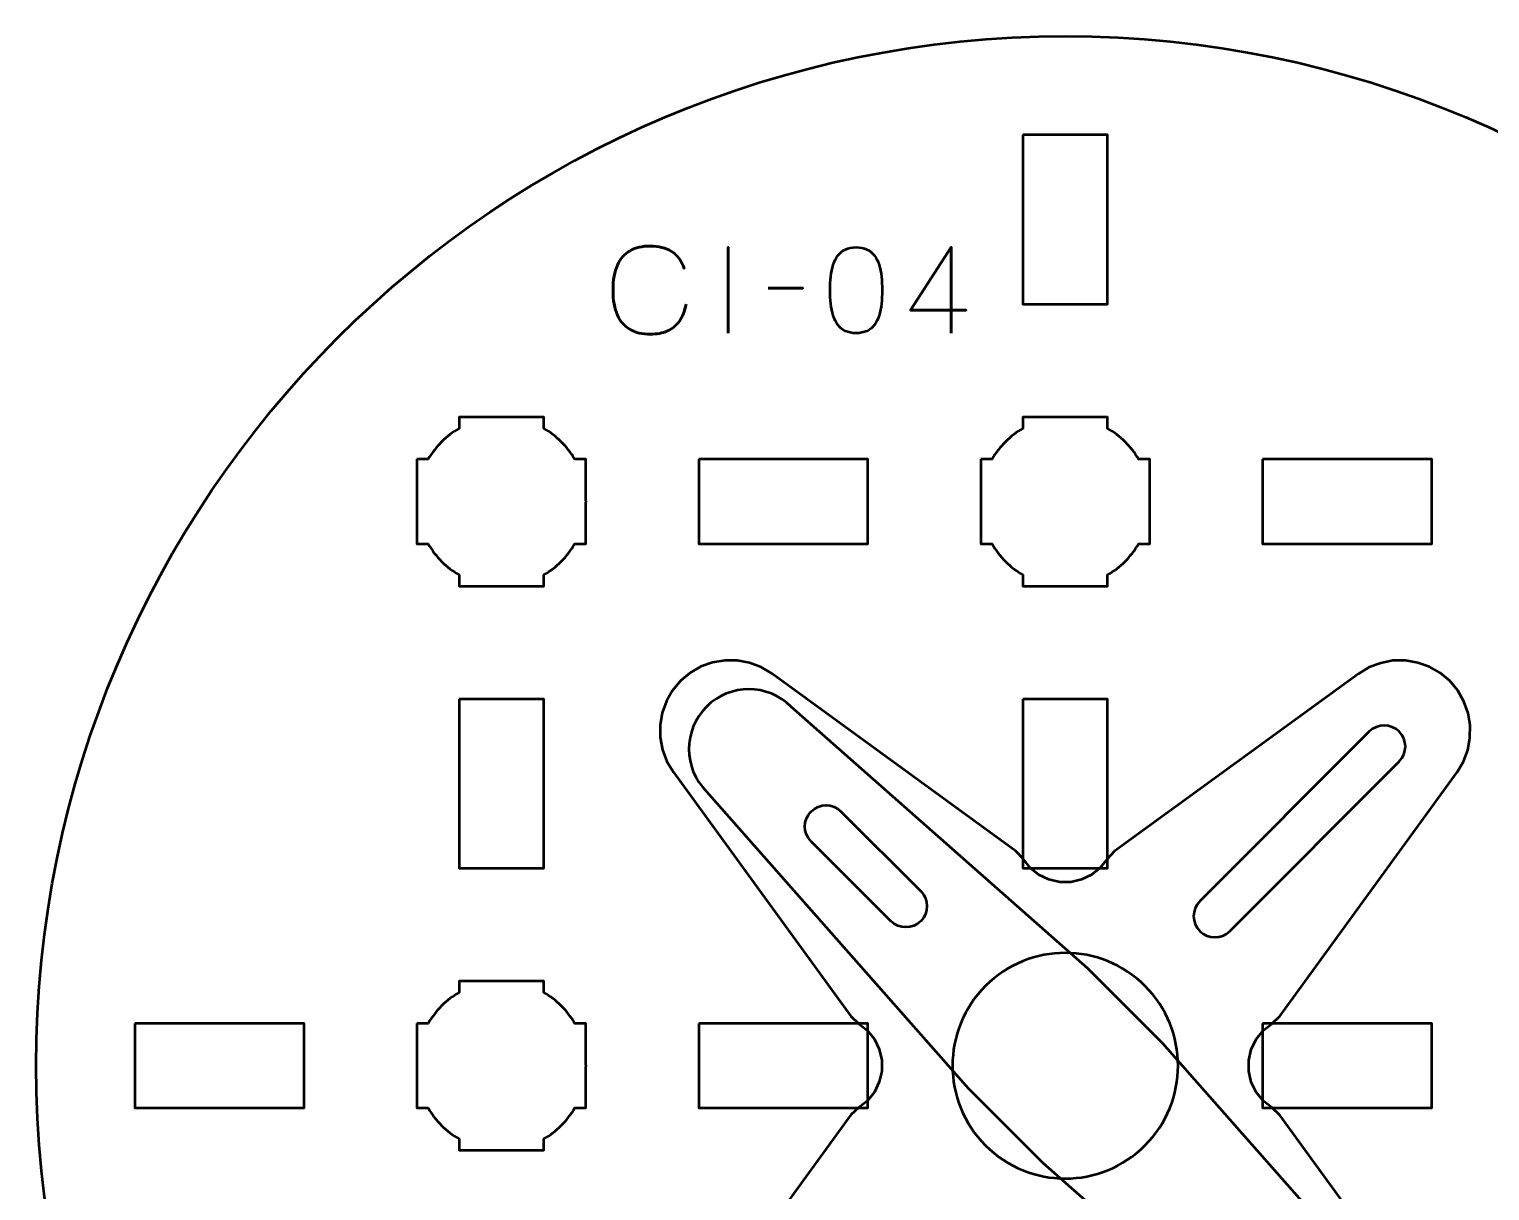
# Model space of a CAD drawing. Header units: centimetres. Extents: x -21 to 0, y -29.7 to 0.
# Drawn here: x -7.87 to -2.69, y -19.99 to -15.87 of the extents above; entities that cross this region are included whole.
import ezdxf

# ---------------------------------------------------------------- set-up
doc = ezdxf.new("R2010")
doc.units = ezdxf.units.CM
doc.header["$MEASUREMENT"] = 0
doc.layers.add('Layer 1', color=7, linetype='Continuous')

msp = doc.modelspace()

# ---------------------------------------------------------------- linework, layer by layer
at = {"layer": 'Layer 1', "color": 114, "lineweight": 53}
msp.add_ellipse((-4.19999, -19.55), major_axis=(0, 3.65), ratio=1, dxfattribs=at)
at = {"layer": 'Layer 1', "color": 22, "lineweight": 53}
msp.add_open_spline([(-21.00003, -29.19995), (-21.00003, -29.19995), (-21.00003, -0.49992), (-21.00003, -0.49992), (-21.00003, -0.49992), (-21.00003, -0.22295), (-20.77694, 0.00004), (-20.49994, 0.00004), (-20.49994, 0.00004), (-20.49994, 0.00004), (-0.50008, 0.00004), (-0.50008, 0.00004), (-0.50008, 0.00004), (-0.22294, 0.00004), (0.00002, -0.22295), (0.00002, -0.49992), (0.00002, -0.49992), (0.00002, -0.49992), (0.00002, -29.19995), (0.00002, -29.19995), (0.00002, -29.19995), (0.00002, -29.47695), (-0.22294, -29.70004), (-0.50008, -29.70004), (-0.50008, -29.70004), (-0.50008, -29.70004), (-20.49994, -29.70004), (-20.49994, -29.70004), (-20.49994, -29.70004), (-20.77694, -29.70004), (-21.00003, -29.47695), (-21.00003, -29.19995)], degree=3, knots=[0, 0, 0, 0, 0.125, 0.125, 0.125, 0.125, 0.25, 0.25, 0.25, 0.25, 0.375, 0.375, 0.375, 0.375, 0.5, 0.5, 0.5, 0.5, 0.625, 0.625, 0.625, 0.625, 0.75, 0.75, 0.75, 0.75, 0.875, 0.875, 0.875, 0.875, 1, 1, 1, 1], dxfattribs=at)
at = {"layer": 'Layer 1', "lineweight": 53}
for points, knots in [([(-4.35003, -16.24995), (-4.35003, -16.24995), (-4.05003, -16.24995), (-4.05003, -16.24995), (-4.05003, -16.24995), (-4.05003, -16.24995), (-4.05003, -16.84995), (-4.05003, -16.84995), (-4.05003, -16.84995), (-4.05003, -16.84995), (-4.35003, -16.84995), (-4.35003, -16.84995), (-4.35003, -16.84995), (-4.35003, -16.84995), (-4.35003, -16.24995), (-4.35003, -16.24995)], [0, 0, 0, 0, 0.25, 0.25, 0.25, 0.25, 0.5, 0.5, 0.5, 0.5, 0.75, 0.75, 0.75, 0.75, 1, 1, 1, 1]), ([(-6.49999, -17.39994), (-6.49999, -17.39994), (-6.45979, -17.39994), (-6.45979, -17.39994), (-6.45979, -17.39994), (-6.43346, -17.35442), (-6.3955, -17.31649), (-6.34999, -17.29016), (-6.34999, -17.29016), (-6.34999, -17.29016), (-6.34999, -17.24994), (-6.34999, -17.24994), (-6.34999, -17.24994), (-6.34999, -17.24994), (-6.04999, -17.24994), (-6.04999, -17.24994), (-6.04999, -17.24994), (-6.04999, -17.24994), (-6.04999, -17.29013), (-6.04999, -17.29013), (-6.04999, -17.29013), (-6.00446, -17.31646), (-5.96647, -17.35441), (-5.94011, -17.39994), (-5.94011, -17.39994), (-5.94011, -17.39994), (-5.89999, -17.39994), (-5.89999, -17.39994), (-5.89999, -17.39994), (-5.89999, -17.39994), (-5.89999, -17.54536), (-5.89999, -17.54536), (-5.89999, -17.54536), (-5.89999, -17.54536), (-5.89993, -17.55001), (-5.89993, -17.55001), (-5.89993, -17.55001), (-5.89993, -17.55001), (-5.89999, -17.55465), (-5.89999, -17.55465), (-5.89999, -17.55465), (-5.89999, -17.55465), (-5.89999, -17.69994), (-5.89999, -17.69994), (-5.89999, -17.69994), (-5.89999, -17.69994), (-5.94006, -17.69994), (-5.94006, -17.69994), (-5.94006, -17.69994), (-5.96641, -17.74551), (-6.00441, -17.78352), (-6.04999, -17.80988), (-6.04999, -17.80988), (-6.04999, -17.80988), (-6.04999, -17.84994), (-6.04999, -17.84994), (-6.04999, -17.84994), (-6.04999, -17.84994), (-6.19327, -17.84994), (-6.19327, -17.84994), (-6.19327, -17.84994), (-6.19327, -17.84994), (-6.19994, -17.85002), (-6.19994, -17.85002), (-6.19994, -17.85002), (-6.19994, -17.85002), (-6.20662, -17.84994), (-6.20662, -17.84994), (-6.20662, -17.84994), (-6.20662, -17.84994), (-6.34999, -17.84994), (-6.34999, -17.84994), (-6.34999, -17.84994), (-6.34999, -17.84994), (-6.34999, -17.80984), (-6.34999, -17.80984), (-6.34999, -17.80984), (-6.39553, -17.78348), (-6.43351, -17.74549), (-6.45984, -17.69994), (-6.45984, -17.69994), (-6.45984, -17.69994), (-6.49999, -17.69994), (-6.49999, -17.69994), (-6.49999, -17.69994), (-6.49999, -17.69994), (-6.49999, -17.39994), (-6.49999, -17.39994)], [0, 0, 0, 0, 0.0454545, 0.0454545, 0.0454545, 0.0454545, 0.0909091, 0.0909091, 0.0909091, 0.0909091, 0.1363636, 0.1363636, 0.1363636, 0.1363636, 0.1818182, 0.1818182, 0.1818182, 0.1818182, 0.2272727, 0.2272727, 0.2272727, 0.2272727, 0.2727273, 0.2727273, 0.2727273, 0.2727273, 0.3181818, 0.3181818, 0.3181818, 0.3181818, 0.3636364, 0.3636364, 0.3636364, 0.3636364, 0.4090909, 0.4090909, 0.4090909, 0.4090909, 0.4545455, 0.4545455, 0.4545455, 0.4545455, 0.5, 0.5, 0.5, 0.5, 0.5454545, 0.5454545, 0.5454545, 0.5454545, 0.5909091, 0.5909091, 0.5909091, 0.5909091, 0.6363636, 0.6363636, 0.6363636, 0.6363636, 0.6818182, 0.6818182, 0.6818182, 0.6818182, 0.7272727, 0.7272727, 0.7272727, 0.7272727, 0.7727273, 0.7727273, 0.7727273, 0.7727273, 0.8181818, 0.8181818, 0.8181818, 0.8181818, 0.8636364, 0.8636364, 0.8636364, 0.8636364, 0.9090909, 0.9090909, 0.9090909, 0.9090909, 0.9545455, 0.9545455, 0.9545455, 0.9545455, 1, 1, 1, 1]), ([(-4.49999, -17.39994), (-4.49999, -17.39994), (-4.45979, -17.39994), (-4.45979, -17.39994), (-4.45979, -17.39994), (-4.43346, -17.35442), (-4.3955, -17.31649), (-4.34999, -17.29016), (-4.34999, -17.29016), (-4.34999, -17.29016), (-4.34999, -17.24994), (-4.34999, -17.24994), (-4.34999, -17.24994), (-4.34999, -17.24994), (-4.04999, -17.24994), (-4.04999, -17.24994), (-4.04999, -17.24994), (-4.04999, -17.24994), (-4.04999, -17.29013), (-4.04999, -17.29013), (-4.04999, -17.29013), (-4.00446, -17.31646), (-3.96647, -17.35441), (-3.94011, -17.39994), (-3.94011, -17.39994), (-3.94011, -17.39994), (-3.89999, -17.39994), (-3.89999, -17.39994), (-3.89999, -17.39994), (-3.89999, -17.39994), (-3.89999, -17.54536), (-3.89999, -17.54536), (-3.89999, -17.54536), (-3.89999, -17.54536), (-3.89993, -17.55001), (-3.89993, -17.55001), (-3.89993, -17.55001), (-3.89993, -17.55001), (-3.89999, -17.55465), (-3.89999, -17.55465), (-3.89999, -17.55465), (-3.89999, -17.55465), (-3.89999, -17.69994), (-3.89999, -17.69994), (-3.89999, -17.69994), (-3.89999, -17.69994), (-3.94006, -17.69994), (-3.94006, -17.69994), (-3.94006, -17.69994), (-3.96641, -17.74551), (-4.00441, -17.78352), (-4.04999, -17.80988), (-4.04999, -17.80988), (-4.04999, -17.80988), (-4.04999, -17.84994), (-4.04999, -17.84994), (-4.04999, -17.84994), (-4.04999, -17.84994), (-4.19327, -17.84994), (-4.19327, -17.84994), (-4.19327, -17.84994), (-4.19327, -17.84994), (-4.19994, -17.85002), (-4.19994, -17.85002), (-4.19994, -17.85002), (-4.19994, -17.85002), (-4.20662, -17.84994), (-4.20662, -17.84994), (-4.20662, -17.84994), (-4.20662, -17.84994), (-4.34999, -17.84994), (-4.34999, -17.84994), (-4.34999, -17.84994), (-4.34999, -17.84994), (-4.34999, -17.80984), (-4.34999, -17.80984), (-4.34999, -17.80984), (-4.39553, -17.78348), (-4.43351, -17.74549), (-4.45984, -17.69994), (-4.45984, -17.69994), (-4.45984, -17.69994), (-4.49999, -17.69994), (-4.49999, -17.69994), (-4.49999, -17.69994), (-4.49999, -17.69994), (-4.49999, -17.39994), (-4.49999, -17.39994)], [0, 0, 0, 0, 0.0454545, 0.0454545, 0.0454545, 0.0454545, 0.0909091, 0.0909091, 0.0909091, 0.0909091, 0.1363636, 0.1363636, 0.1363636, 0.1363636, 0.1818182, 0.1818182, 0.1818182, 0.1818182, 0.2272727, 0.2272727, 0.2272727, 0.2272727, 0.2727273, 0.2727273, 0.2727273, 0.2727273, 0.3181818, 0.3181818, 0.3181818, 0.3181818, 0.3636364, 0.3636364, 0.3636364, 0.3636364, 0.4090909, 0.4090909, 0.4090909, 0.4090909, 0.4545455, 0.4545455, 0.4545455, 0.4545455, 0.5, 0.5, 0.5, 0.5, 0.5454545, 0.5454545, 0.5454545, 0.5454545, 0.5909091, 0.5909091, 0.5909091, 0.5909091, 0.6363636, 0.6363636, 0.6363636, 0.6363636, 0.6818182, 0.6818182, 0.6818182, 0.6818182, 0.7272727, 0.7272727, 0.7272727, 0.7272727, 0.7727273, 0.7727273, 0.7727273, 0.7727273, 0.8181818, 0.8181818, 0.8181818, 0.8181818, 0.8636364, 0.8636364, 0.8636364, 0.8636364, 0.9090909, 0.9090909, 0.9090909, 0.9090909, 0.9545455, 0.9545455, 0.9545455, 0.9545455, 1, 1, 1, 1]), ([(-5.49998, -17.39993), (-5.49998, -17.39993), (-4.89997, -17.39993), (-4.89997, -17.39993), (-4.89997, -17.39993), (-4.89997, -17.39993), (-4.89997, -17.69993), (-4.89997, -17.69993), (-4.89997, -17.69993), (-4.89997, -17.69993), (-5.49998, -17.69993), (-5.49998, -17.69993), (-5.49998, -17.69993), (-5.49998, -17.69993), (-5.49998, -17.39993), (-5.49998, -17.39993)], [0, 0, 0, 0, 0.25, 0.25, 0.25, 0.25, 0.5, 0.5, 0.5, 0.5, 0.75, 0.75, 0.75, 0.75, 1, 1, 1, 1]), ([(-3.49991, -17.39993), (-3.49991, -17.39993), (-2.89991, -17.39993), (-2.89991, -17.39993), (-2.89991, -17.39993), (-2.89991, -17.39993), (-2.89991, -17.69993), (-2.89991, -17.69993), (-2.89991, -17.69993), (-2.89991, -17.69993), (-3.49991, -17.69993), (-3.49991, -17.69993), (-3.49991, -17.69993), (-3.49991, -17.69993), (-3.49991, -17.39993), (-3.49991, -17.39993)], [0, 0, 0, 0, 0.25, 0.25, 0.25, 0.25, 0.5, 0.5, 0.5, 0.5, 0.75, 0.75, 0.75, 0.75, 1, 1, 1, 1]), ([(-6.34996, -18.24991), (-6.34996, -18.24991), (-6.04996, -18.24991), (-6.04996, -18.24991), (-6.04996, -18.24991), (-6.04996, -18.24991), (-6.04996, -18.84992), (-6.04996, -18.84992), (-6.04996, -18.84992), (-6.04996, -18.84992), (-6.34996, -18.84992), (-6.34996, -18.84992), (-6.34996, -18.84992), (-6.34996, -18.84992), (-6.34996, -18.24991), (-6.34996, -18.24991)], [0, 0, 0, 0, 0.25, 0.25, 0.25, 0.25, 0.5, 0.5, 0.5, 0.5, 0.75, 0.75, 0.75, 0.75, 1, 1, 1, 1]), ([(-4.35003, -18.24991), (-4.35003, -18.24991), (-4.05003, -18.24991), (-4.05003, -18.24991), (-4.05003, -18.24991), (-4.05003, -18.24991), (-4.05003, -18.84992), (-4.05003, -18.84992), (-4.05003, -18.84992), (-4.05003, -18.84992), (-4.35003, -18.84992), (-4.35003, -18.84992), (-4.35003, -18.84992), (-4.35003, -18.84992), (-4.35003, -18.24991), (-4.35003, -18.24991)], [0, 0, 0, 0, 0.25, 0.25, 0.25, 0.25, 0.5, 0.5, 0.5, 0.5, 0.75, 0.75, 0.75, 0.75, 1, 1, 1, 1]), ([(-6.49999, -19.39994), (-6.49999, -19.39994), (-6.45979, -19.39994), (-6.45979, -19.39994), (-6.45979, -19.39994), (-6.43346, -19.35442), (-6.3955, -19.31649), (-6.34999, -19.29016), (-6.34999, -19.29016), (-6.34999, -19.29016), (-6.34999, -19.24994), (-6.34999, -19.24994), (-6.34999, -19.24994), (-6.34999, -19.24994), (-6.04999, -19.24994), (-6.04999, -19.24994), (-6.04999, -19.24994), (-6.04999, -19.24994), (-6.04999, -19.29013), (-6.04999, -19.29013), (-6.04999, -19.29013), (-6.00446, -19.31646), (-5.96647, -19.35441), (-5.94011, -19.39994), (-5.94011, -19.39994), (-5.94011, -19.39994), (-5.89999, -19.39994), (-5.89999, -19.39994), (-5.89999, -19.39994), (-5.89999, -19.39994), (-5.89999, -19.54536), (-5.89999, -19.54536), (-5.89999, -19.54536), (-5.89999, -19.54536), (-5.89993, -19.55001), (-5.89993, -19.55001), (-5.89993, -19.55001), (-5.89993, -19.55001), (-5.89999, -19.55465), (-5.89999, -19.55465), (-5.89999, -19.55465), (-5.89999, -19.55465), (-5.89999, -19.69994), (-5.89999, -19.69994), (-5.89999, -19.69994), (-5.89999, -19.69994), (-5.94006, -19.69994), (-5.94006, -19.69994), (-5.94006, -19.69994), (-5.96641, -19.74551), (-6.00441, -19.78352), (-6.04999, -19.80988), (-6.04999, -19.80988), (-6.04999, -19.80988), (-6.04999, -19.84994), (-6.04999, -19.84994), (-6.04999, -19.84994), (-6.04999, -19.84994), (-6.19327, -19.84994), (-6.19327, -19.84994), (-6.19327, -19.84994), (-6.19327, -19.84994), (-6.19994, -19.85002), (-6.19994, -19.85002), (-6.19994, -19.85002), (-6.19994, -19.85002), (-6.20662, -19.84994), (-6.20662, -19.84994), (-6.20662, -19.84994), (-6.20662, -19.84994), (-6.34999, -19.84994), (-6.34999, -19.84994), (-6.34999, -19.84994), (-6.34999, -19.84994), (-6.34999, -19.80984), (-6.34999, -19.80984), (-6.34999, -19.80984), (-6.39553, -19.78348), (-6.43351, -19.74549), (-6.45984, -19.69994), (-6.45984, -19.69994), (-6.45984, -19.69994), (-6.49999, -19.69994), (-6.49999, -19.69994), (-6.49999, -19.69994), (-6.49999, -19.69994), (-6.49999, -19.39994), (-6.49999, -19.39994)], [0, 0, 0, 0, 0.0454545, 0.0454545, 0.0454545, 0.0454545, 0.0909091, 0.0909091, 0.0909091, 0.0909091, 0.1363636, 0.1363636, 0.1363636, 0.1363636, 0.1818182, 0.1818182, 0.1818182, 0.1818182, 0.2272727, 0.2272727, 0.2272727, 0.2272727, 0.2727273, 0.2727273, 0.2727273, 0.2727273, 0.3181818, 0.3181818, 0.3181818, 0.3181818, 0.3636364, 0.3636364, 0.3636364, 0.3636364, 0.4090909, 0.4090909, 0.4090909, 0.4090909, 0.4545455, 0.4545455, 0.4545455, 0.4545455, 0.5, 0.5, 0.5, 0.5, 0.5454545, 0.5454545, 0.5454545, 0.5454545, 0.5909091, 0.5909091, 0.5909091, 0.5909091, 0.6363636, 0.6363636, 0.6363636, 0.6363636, 0.6818182, 0.6818182, 0.6818182, 0.6818182, 0.7272727, 0.7272727, 0.7272727, 0.7272727, 0.7727273, 0.7727273, 0.7727273, 0.7727273, 0.8181818, 0.8181818, 0.8181818, 0.8181818, 0.8636364, 0.8636364, 0.8636364, 0.8636364, 0.9090909, 0.9090909, 0.9090909, 0.9090909, 0.9545455, 0.9545455, 0.9545455, 0.9545455, 1, 1, 1, 1]), ([(-7.49994, -19.39986), (-7.49994, -19.39986), (-6.89994, -19.39986), (-6.89994, -19.39986), (-6.89994, -19.39986), (-6.89994, -19.39986), (-6.89994, -19.69986), (-6.89994, -19.69986), (-6.89994, -19.69986), (-6.89994, -19.69986), (-7.49994, -19.69986), (-7.49994, -19.69986), (-7.49994, -19.69986), (-7.49994, -19.69986), (-7.49994, -19.39986), (-7.49994, -19.39986)], [0, 0, 0, 0, 0.25, 0.25, 0.25, 0.25, 0.5, 0.5, 0.5, 0.5, 0.75, 0.75, 0.75, 0.75, 1, 1, 1, 1]), ([(-5.49998, -19.39986), (-5.49998, -19.39986), (-4.89997, -19.39986), (-4.89997, -19.39986), (-4.89997, -19.39986), (-4.89997, -19.39986), (-4.89997, -19.69986), (-4.89997, -19.69986), (-4.89997, -19.69986), (-4.89997, -19.69986), (-5.49998, -19.69986), (-5.49998, -19.69986), (-5.49998, -19.69986), (-5.49998, -19.69986), (-5.49998, -19.39986), (-5.49998, -19.39986)], [0, 0, 0, 0, 0.25, 0.25, 0.25, 0.25, 0.5, 0.5, 0.5, 0.5, 0.75, 0.75, 0.75, 0.75, 1, 1, 1, 1]), ([(-3.49991, -19.39986), (-3.49991, -19.39986), (-2.89991, -19.39986), (-2.89991, -19.39986), (-2.89991, -19.39986), (-2.89991, -19.39986), (-2.89991, -19.69986), (-2.89991, -19.69986), (-2.89991, -19.69986), (-2.89991, -19.69986), (-3.49991, -19.69986), (-3.49991, -19.69986), (-3.49991, -19.69986), (-3.49991, -19.69986), (-3.49991, -19.39986), (-3.49991, -19.39986)], [0, 0, 0, 0, 0.25, 0.25, 0.25, 0.25, 0.5, 0.5, 0.5, 0.5, 0.75, 0.75, 0.75, 0.75, 1, 1, 1, 1])]:
    msp.add_open_spline(points, degree=3, knots=knots, dxfattribs=at)
at = {"layer": 'Layer 1', "color": 30, "lineweight": 53}
for points, knots in [([(-5.545, -16.85033), (-5.54952, -16.87453), (-5.55742, -16.8945), (-5.5685, -16.91016), (-5.5685, -16.91016), (-5.57964, -16.92576), (-5.5939, -16.93733), (-5.61125, -16.94488), (-5.61125, -16.94488), (-5.62854, -16.95243), (-5.64886, -16.95624), (-5.672, -16.95617), (-5.672, -16.95617), (-5.70015, -16.95624), (-5.72407, -16.9508), (-5.74369, -16.93973), (-5.74369, -16.93973), (-5.7633, -16.92872), (-5.77826, -16.91172), (-5.78856, -16.88865), (-5.78856, -16.88865), (-5.79886, -16.86557), (-5.80401, -16.83601), (-5.80408, -16.79996), (-5.80408, -16.79996), (-5.80401, -16.76405), (-5.79886, -16.73455), (-5.78856, -16.71148), (-5.78856, -16.71148), (-5.77826, -16.68841), (-5.7633, -16.67134), (-5.74369, -16.66026), (-5.74369, -16.66026), (-5.72407, -16.64918), (-5.70015, -16.64368), (-5.672, -16.64375), (-5.672, -16.64375), (-5.64187, -16.64368), (-5.61662, -16.6501), (-5.5963, -16.66301), (-5.5963, -16.66301), (-5.57605, -16.67592), (-5.56116, -16.69589), (-5.55178, -16.72291), (-5.55178, -16.72291), (-5.56116, -16.69589), (-5.57605, -16.67592), (-5.5963, -16.66301), (-5.5963, -16.66301), (-5.61662, -16.6501), (-5.64187, -16.64368), (-5.672, -16.64375), (-5.672, -16.64375), (-5.70015, -16.64368), (-5.72407, -16.64918), (-5.74369, -16.66026), (-5.74369, -16.66026), (-5.7633, -16.67134), (-5.77826, -16.68841), (-5.78856, -16.71148), (-5.78856, -16.71148), (-5.79886, -16.73455), (-5.80401, -16.76405), (-5.80408, -16.79996), (-5.80408, -16.79996), (-5.80401, -16.83601), (-5.79886, -16.86557), (-5.78856, -16.88865), (-5.78856, -16.88865), (-5.77826, -16.91172), (-5.7633, -16.92872), (-5.74369, -16.93973), (-5.74369, -16.93973), (-5.72407, -16.9508), (-5.70015, -16.95624), (-5.672, -16.95617), (-5.672, -16.95617), (-5.64886, -16.95624), (-5.62854, -16.95243), (-5.61125, -16.94488), (-5.61125, -16.94488), (-5.5939, -16.93733), (-5.57964, -16.92576), (-5.5685, -16.91016), (-5.5685, -16.91016), (-5.55742, -16.8945), (-5.54952, -16.87453), (-5.545, -16.85033)], [0, 0, 0, 0, 0.0454545, 0.0454545, 0.0454545, 0.0454545, 0.0909091, 0.0909091, 0.0909091, 0.0909091, 0.1363636, 0.1363636, 0.1363636, 0.1363636, 0.1818182, 0.1818182, 0.1818182, 0.1818182, 0.2272727, 0.2272727, 0.2272727, 0.2272727, 0.2727273, 0.2727273, 0.2727273, 0.2727273, 0.3181818, 0.3181818, 0.3181818, 0.3181818, 0.3636364, 0.3636364, 0.3636364, 0.3636364, 0.4090909, 0.4090909, 0.4090909, 0.4090909, 0.4545455, 0.4545455, 0.4545455, 0.4545455, 0.5, 0.5, 0.5, 0.5, 0.5454545, 0.5454545, 0.5454545, 0.5454545, 0.5909091, 0.5909091, 0.5909091, 0.5909091, 0.6363636, 0.6363636, 0.6363636, 0.6363636, 0.6818182, 0.6818182, 0.6818182, 0.6818182, 0.7272727, 0.7272727, 0.7272727, 0.7272727, 0.7727273, 0.7727273, 0.7727273, 0.7727273, 0.8181818, 0.8181818, 0.8181818, 0.8181818, 0.8636364, 0.8636364, 0.8636364, 0.8636364, 0.9090909, 0.9090909, 0.9090909, 0.9090909, 0.9545455, 0.9545455, 0.9545455, 0.9545455, 1, 1, 1, 1]), ([(-5.39514, -16.95278), (-5.39514, -16.95278), (-5.39514, -16.64756), (-5.39514, -16.64756), (-5.39514, -16.64756), (-5.39514, -16.64756), (-5.39514, -16.95278), (-5.39514, -16.95278)], [0, 0, 0, 0, 0.5, 0.5, 0.5, 0.5, 1, 1, 1, 1]), ([(-4.94175, -16.95278), (-4.92694, -16.95271), (-4.91417, -16.9501), (-4.90351, -16.94502), (-4.90351, -16.94502), (-4.89293, -16.93994), (-4.88411, -16.93267), (-4.87706, -16.92343), (-4.87706, -16.92343), (-4.87007, -16.91412), (-4.86457, -16.90311), (-4.86048, -16.89041), (-4.86048, -16.89041), (-4.85645, -16.87771), (-4.85356, -16.86381), (-4.85194, -16.84857), (-4.85194, -16.84857), (-4.85024, -16.83333), (-4.8494, -16.81731), (-4.84947, -16.80038), (-4.84947, -16.80038), (-4.8494, -16.78352), (-4.85024, -16.7675), (-4.85194, -16.75233), (-4.85194, -16.75233), (-4.85356, -16.73716), (-4.85645, -16.72319), (-4.86048, -16.71049), (-4.86048, -16.71049), (-4.86457, -16.69786), (-4.87007, -16.68686), (-4.87706, -16.67747), (-4.87706, -16.67747), (-4.88411, -16.66816), (-4.89293, -16.66089), (-4.90351, -16.65581), (-4.90351, -16.65581), (-4.91417, -16.65066), (-4.92694, -16.64805), (-4.94175, -16.64798), (-4.94175, -16.64798), (-4.95657, -16.64805), (-4.96934, -16.65066), (-4.98, -16.65581), (-4.98, -16.65581), (-4.99058, -16.66089), (-4.9994, -16.66816), (-5.00645, -16.67747), (-5.00645, -16.67747), (-5.01344, -16.68686), (-5.01894, -16.69786), (-5.02303, -16.71049), (-5.02303, -16.71049), (-5.02706, -16.72319), (-5.02995, -16.73716), (-5.03157, -16.75233), (-5.03157, -16.75233), (-5.03326, -16.7675), (-5.03411, -16.78352), (-5.03404, -16.80038), (-5.03404, -16.80038), (-5.03411, -16.81731), (-5.03326, -16.83333), (-5.03157, -16.84857), (-5.03157, -16.84857), (-5.02995, -16.86381), (-5.02706, -16.87771), (-5.02303, -16.89041), (-5.02303, -16.89041), (-5.01894, -16.90311), (-5.01344, -16.91412), (-5.00645, -16.92343), (-5.00645, -16.92343), (-4.9994, -16.93267), (-4.99058, -16.93994), (-4.98, -16.94502), (-4.98, -16.94502), (-4.96934, -16.9501), (-4.95657, -16.95271), (-4.94175, -16.95278)], [0, 0, 0, 0, 0.05, 0.05, 0.05, 0.05, 0.1, 0.1, 0.1, 0.1, 0.15, 0.15, 0.15, 0.15, 0.2, 0.2, 0.2, 0.2, 0.25, 0.25, 0.25, 0.25, 0.3, 0.3, 0.3, 0.3, 0.35, 0.35, 0.35, 0.35, 0.4, 0.4, 0.4, 0.4, 0.45, 0.45, 0.45, 0.45, 0.5, 0.5, 0.5, 0.5, 0.55, 0.55, 0.55, 0.55, 0.6, 0.6, 0.6, 0.6, 0.65, 0.65, 0.65, 0.65, 0.7, 0.7, 0.7, 0.7, 0.75, 0.75, 0.75, 0.75, 0.8, 0.8, 0.8, 0.8, 0.85, 0.85, 0.85, 0.85, 0.9, 0.9, 0.9, 0.9, 0.95, 0.95, 0.95, 0.95, 1, 1, 1, 1]), ([(-4.94175, -16.95278), (-4.92694, -16.95271), (-4.91417, -16.9501), (-4.90351, -16.94502), (-4.90351, -16.94502), (-4.89293, -16.93994), (-4.88411, -16.93267), (-4.87706, -16.92343), (-4.87706, -16.92343), (-4.87007, -16.91412), (-4.86457, -16.90311), (-4.86048, -16.89041), (-4.86048, -16.89041), (-4.85645, -16.87771), (-4.85356, -16.86381), (-4.85194, -16.84857), (-4.85194, -16.84857), (-4.85024, -16.83333), (-4.8494, -16.81731), (-4.84947, -16.80038), (-4.84947, -16.80038), (-4.8494, -16.78352), (-4.85024, -16.7675), (-4.85194, -16.75233), (-4.85194, -16.75233), (-4.85356, -16.73716), (-4.85645, -16.72319), (-4.86048, -16.71049), (-4.86048, -16.71049), (-4.86457, -16.69786), (-4.87007, -16.68686), (-4.87706, -16.67747), (-4.87706, -16.67747), (-4.88411, -16.66816), (-4.89293, -16.66089), (-4.90351, -16.65581), (-4.90351, -16.65581), (-4.91417, -16.65066), (-4.92694, -16.64805), (-4.94175, -16.64798), (-4.94175, -16.64798), (-4.95657, -16.64805), (-4.96934, -16.65066), (-4.98, -16.65581), (-4.98, -16.65581), (-4.99058, -16.66089), (-4.9994, -16.66816), (-5.00645, -16.67747), (-5.00645, -16.67747), (-5.01344, -16.68686), (-5.01894, -16.69786), (-5.02303, -16.71049), (-5.02303, -16.71049), (-5.02706, -16.72319), (-5.02995, -16.73716), (-5.03157, -16.75233), (-5.03157, -16.75233), (-5.03326, -16.7675), (-5.03411, -16.78352), (-5.03404, -16.80038), (-5.03404, -16.80038), (-5.03411, -16.81731), (-5.03326, -16.83333), (-5.03157, -16.84857), (-5.03157, -16.84857), (-5.02995, -16.86381), (-5.02706, -16.87771), (-5.02303, -16.89041), (-5.02303, -16.89041), (-5.01894, -16.90311), (-5.01344, -16.91412), (-5.00645, -16.92343), (-5.00645, -16.92343), (-4.9994, -16.93267), (-4.99058, -16.93994), (-4.98, -16.94502), (-4.98, -16.94502), (-4.96934, -16.9501), (-4.95657, -16.95271), (-4.94175, -16.95278)], [0, 0, 0, 0, 0.05, 0.05, 0.05, 0.05, 0.1, 0.1, 0.1, 0.1, 0.15, 0.15, 0.15, 0.15, 0.2, 0.2, 0.2, 0.2, 0.25, 0.25, 0.25, 0.25, 0.3, 0.3, 0.3, 0.3, 0.35, 0.35, 0.35, 0.35, 0.4, 0.4, 0.4, 0.4, 0.45, 0.45, 0.45, 0.45, 0.5, 0.5, 0.5, 0.5, 0.55, 0.55, 0.55, 0.55, 0.6, 0.6, 0.6, 0.6, 0.65, 0.65, 0.65, 0.65, 0.7, 0.7, 0.7, 0.7, 0.75, 0.75, 0.75, 0.75, 0.8, 0.8, 0.8, 0.8, 0.85, 0.85, 0.85, 0.85, 0.9, 0.9, 0.9, 0.9, 0.95, 0.95, 0.95, 0.95, 1, 1, 1, 1]), ([(-4.60521, -16.95278), (-4.60521, -16.95278), (-4.60521, -16.64756), (-4.60521, -16.64756), (-4.60521, -16.64756), (-4.60521, -16.64756), (-4.74914, -16.8715), (-4.74914, -16.8715), (-4.74914, -16.8715), (-4.74914, -16.8715), (-4.55102, -16.8715), (-4.55102, -16.8715), (-4.55102, -16.8715), (-4.55102, -16.8715), (-4.74914, -16.8715), (-4.74914, -16.8715), (-4.74914, -16.8715), (-4.74914, -16.8715), (-4.60521, -16.64756), (-4.60521, -16.64756), (-4.60521, -16.64756), (-4.60521, -16.64756), (-4.60521, -16.95278), (-4.60521, -16.95278)], [0, 0, 0, 0, 0.1666667, 0.1666667, 0.1666667, 0.1666667, 0.3333333, 0.3333333, 0.3333333, 0.3333333, 0.5, 0.5, 0.5, 0.5, 0.6666667, 0.6666667, 0.6666667, 0.6666667, 0.8333333, 0.8333333, 0.8333333, 0.8333333, 1, 1, 1, 1]), ([(-5.25417, -16.79318), (-5.25417, -16.79318), (-5.13098, -16.79318), (-5.13098, -16.79318), (-5.13098, -16.79318), (-5.13098, -16.79318), (-5.25417, -16.79318), (-5.25417, -16.79318)], [0, 0, 0, 0, 0.5, 0.5, 0.5, 0.5, 1, 1, 1, 1]), ([(-5.24125, -18.1598), (-5.24125, -18.1598), (-4.37531, -18.78937), (-4.37531, -18.78937), (-4.37531, -18.78937), (-4.37531, -18.78937), (-4.34842, -18.81738), (-4.34842, -18.81738), (-4.34842, -18.81738), (-4.34842, -18.81738), (-4.32434, -18.84819), (-4.32434, -18.84819), (-4.32434, -18.84819), (-4.32434, -18.84819), (-4.29409, -18.87283), (-4.29409, -18.87283), (-4.29409, -18.87283), (-4.29409, -18.87283), (-4.25881, -18.89019), (-4.25881, -18.89019), (-4.25881, -18.89019), (-4.25881, -18.89019), (-4.21959, -18.89916), (-4.21959, -18.89916), (-4.21959, -18.89916), (-4.21959, -18.89916), (-4.18038, -18.89915), (-4.18038, -18.89915), (-4.18038, -18.89915), (-4.18038, -18.89915), (-4.1423, -18.89019), (-4.1423, -18.89019), (-4.1423, -18.89019), (-4.1423, -18.89019), (-4.10645, -18.87338), (-4.10645, -18.87338), (-4.10645, -18.87338), (-4.10645, -18.87338), (-4.07564, -18.84818), (-4.07564, -18.84818), (-4.07564, -18.84818), (-4.07564, -18.84818), (-4.05157, -18.81738), (-4.05157, -18.81738), (-4.05157, -18.81738), (-4.05157, -18.81738), (-4.02524, -18.78881), (-4.02524, -18.78881), (-4.02524, -18.78881), (-4.02524, -18.78881), (-3.15929, -18.16036), (-3.15929, -18.16036), (-3.15929, -18.16036), (-3.15929, -18.16036), (-3.12176, -18.13739), (-3.12176, -18.13739), (-3.12176, -18.13739), (-3.12176, -18.13739), (-3.08088, -18.12228), (-3.08088, -18.12228), (-3.08088, -18.12228), (-3.08088, -18.12228), (-3.03774, -18.11387), (-3.03774, -18.11387), (-3.03774, -18.11387), (-3.03774, -18.11387), (-2.9935, -18.11331), (-2.9935, -18.11331), (-2.9935, -18.11331), (-2.9935, -18.11331), (-2.94981, -18.12115), (-2.94981, -18.12115), (-2.94981, -18.12115), (-2.94981, -18.12115), (-2.90836, -18.13572), (-2.90836, -18.13572), (-2.90836, -18.13572), (-2.90836, -18.13572), (-2.86972, -18.15756), (-2.86972, -18.15756), (-2.86972, -18.15756), (-2.86972, -18.15756), (-2.83611, -18.18556), (-2.83611, -18.18556), (-2.83611, -18.18556), (-2.83611, -18.18556), (-2.80754, -18.21973), (-2.80754, -18.21973), (-2.80754, -18.21973), (-2.80754, -18.21973), (-2.7857, -18.25838), (-2.7857, -18.25838), (-2.7857, -18.25838), (-2.7857, -18.25838), (-2.77113, -18.29982), (-2.77113, -18.29982), (-2.77113, -18.29982), (-2.77113, -18.29982), (-2.76385, -18.34296), (-2.76385, -18.34296), (-2.76385, -18.34296), (-2.76385, -18.34296), (-2.76441, -18.3872), (-2.76441, -18.3872), (-2.76441, -18.3872), (-2.76441, -18.3872), (-2.77226, -18.4309), (-2.77226, -18.4309), (-2.77226, -18.4309), (-2.77226, -18.4309), (-2.78737, -18.47178), (-2.78737, -18.47178), (-2.78737, -18.47178), (-2.78737, -18.47178), (-2.81034, -18.50931), (-2.81034, -18.50931), (-2.81034, -18.50931), (-2.81034, -18.50931), (-3.43935, -19.3747), (-3.43935, -19.3747), (-3.43935, -19.3747), (-3.43935, -19.3747), (-3.46737, -19.40158), (-3.46737, -19.40158), (-3.46737, -19.40158), (-3.46737, -19.40158), (-3.49816, -19.42566), (-3.49816, -19.42566), (-3.49816, -19.42566), (-3.49816, -19.42566), (-3.52336, -19.45647), (-3.52336, -19.45647), (-3.52336, -19.45647), (-3.52336, -19.45647), (-3.54017, -19.49232), (-3.54017, -19.49232), (-3.54017, -19.49232), (-3.54017, -19.49232), (-3.54913, -19.53039), (-3.54913, -19.53039), (-3.54913, -19.53039), (-3.54913, -19.53039), (-3.54914, -19.56961), (-3.54914, -19.56961), (-3.54914, -19.56961), (-3.54914, -19.56961), (-3.54074, -19.60826), (-3.54074, -19.60826), (-3.54074, -19.60826), (-3.54074, -19.60826), (-3.52337, -19.64355), (-3.52337, -19.64355), (-3.52337, -19.64355), (-3.52337, -19.64355), (-3.49817, -19.67436), (-3.49817, -19.67436), (-3.49817, -19.67436), (-3.49817, -19.67436), (-3.46736, -19.69844), (-3.46736, -19.69844), (-3.46736, -19.69844), (-3.46736, -19.69844), (-3.43935, -19.72532), (-3.43935, -19.72532), (-3.43935, -19.72532), (-3.43935, -19.72532), (-2.81035, -20.5907), (-2.81035, -20.5907), (-2.81035, -20.5907), (-2.81035, -20.5907), (-2.78739, -20.62822), (-2.78739, -20.62822), (-2.78739, -20.62822), (-2.78739, -20.62822), (-2.7717, -20.66966), (-2.7717, -20.66966), (-2.7717, -20.66966), (-2.7717, -20.66966), (-2.76387, -20.71336), (-2.76387, -20.71336), (-2.76387, -20.71336), (-2.76387, -20.71336), (-2.76331, -20.7576), (-2.76331, -20.7576), (-2.76331, -20.7576), (-2.76331, -20.7576), (-2.77058, -20.80073), (-2.77058, -20.80073), (-2.77058, -20.80073), (-2.77058, -20.80073), (-2.78515, -20.84218), (-2.78515, -20.84218), (-2.78515, -20.84218), (-2.78515, -20.84218), (-2.80699, -20.88083), (-2.80699, -20.88083), (-2.80699, -20.88083), (-2.80699, -20.88083), (-2.83499, -20.91444), (-2.83499, -20.91444), (-2.83499, -20.91444), (-2.83499, -20.91444), (-2.86916, -20.943), (-2.86916, -20.943), (-2.86916, -20.943), (-2.86916, -20.943), (-2.90782, -20.96485), (-2.90782, -20.96485), (-2.90782, -20.96485), (-2.90782, -20.96485), (-2.94927, -20.97942), (-2.94927, -20.97942), (-2.94927, -20.97942), (-2.94927, -20.97942), (-2.99239, -20.98669), (-2.99239, -20.98669), (-2.99239, -20.98669), (-2.99239, -20.98669), (-3.03664, -20.98613), (-3.03664, -20.98613), (-3.03664, -20.98613), (-3.03664, -20.98613), (-3.08033, -20.9783), (-3.08033, -20.9783), (-3.08033, -20.9783), (-3.08033, -20.9783), (-3.12178, -20.96261), (-3.12178, -20.96261), (-3.12178, -20.96261), (-3.12178, -20.96261), (-3.1593, -20.93965), (-3.1593, -20.93965), (-3.1593, -20.93965), (-3.1593, -20.93965), (-4.02467, -20.31064), (-4.02467, -20.31064), (-4.02467, -20.31064), (-4.02467, -20.31064), (-4.05156, -20.28264), (-4.05156, -20.28264), (-4.05156, -20.28264), (-4.05156, -20.28264), (-4.07564, -20.25183), (-4.07564, -20.25183), (-4.07564, -20.25183), (-4.07564, -20.25183), (-4.10645, -20.22663), (-4.10645, -20.22663), (-4.10645, -20.22663), (-4.10645, -20.22663), (-4.14174, -20.20926), (-4.14174, -20.20926), (-4.14174, -20.20926), (-4.14174, -20.20926), (-4.18039, -20.20086), (-4.18039, -20.20086), (-4.18039, -20.20086), (-4.18039, -20.20086), (-4.2196, -20.20086), (-4.2196, -20.20086), (-4.2196, -20.20086), (-4.2196, -20.20086), (-4.25768, -20.20983), (-4.25768, -20.20983), (-4.25768, -20.20983), (-4.25768, -20.20983), (-4.29353, -20.22663), (-4.29353, -20.22663), (-4.29353, -20.22663), (-4.29353, -20.22663), (-4.32434, -20.25184), (-4.32434, -20.25184), (-4.32434, -20.25184), (-4.32434, -20.25184), (-4.34842, -20.28264), (-4.34842, -20.28264), (-4.34842, -20.28264), (-4.34842, -20.28264), (-4.37474, -20.31009), (-4.37474, -20.31009), (-4.37474, -20.31009), (-4.37474, -20.31009), (-5.24068, -20.93965), (-5.24068, -20.93965), (-5.24068, -20.93965), (-5.24068, -20.93965), (-5.2782, -20.96261), (-5.2782, -20.96261), (-5.2782, -20.96261), (-5.2782, -20.96261), (-5.3191, -20.97774), (-5.3191, -20.97774), (-5.3191, -20.97774), (-5.3191, -20.97774), (-5.36279, -20.98557), (-5.36279, -20.98557), (-5.36279, -20.98557), (-5.36279, -20.98557), (-5.40703, -20.98614), (-5.40703, -20.98614), (-5.40703, -20.98614), (-5.40703, -20.98614), (-5.45016, -20.97886), (-5.45016, -20.97886), (-5.45016, -20.97886), (-5.45016, -20.97886), (-5.4916, -20.96429), (-5.4916, -20.96429), (-5.4916, -20.96429), (-5.4916, -20.96429), (-5.53026, -20.94245), (-5.53026, -20.94245), (-5.53026, -20.94245), (-5.53026, -20.94245), (-5.56443, -20.91388), (-5.56443, -20.91388), (-5.56443, -20.91388), (-5.56443, -20.91388), (-5.59243, -20.88027), (-5.59243, -20.88027), (-5.59243, -20.88027), (-5.59243, -20.88027), (-5.61426, -20.84163), (-5.61426, -20.84163), (-5.61426, -20.84163), (-5.61426, -20.84163), (-5.62884, -20.80018), (-5.62884, -20.80018), (-5.62884, -20.80018), (-5.62884, -20.80018), (-5.63668, -20.75649), (-5.63668, -20.75649), (-5.63668, -20.75649), (-5.63668, -20.75649), (-5.63612, -20.71224), (-5.63612, -20.71224), (-5.63612, -20.71224), (-5.63612, -20.71224), (-5.62772, -20.66912), (-5.62772, -20.66912), (-5.62772, -20.66912), (-5.62772, -20.66912), (-5.61259, -20.62822), (-5.61259, -20.62822), (-5.61259, -20.62822), (-5.61259, -20.62822), (-5.58963, -20.5907), (-5.58963, -20.5907), (-5.58963, -20.5907), (-5.58963, -20.5907), (-4.96063, -19.7242), (-4.96063, -19.7242), (-4.96063, -19.7242), (-4.96063, -19.7242), (-4.93262, -19.69844), (-4.93262, -19.69844), (-4.93262, -19.69844), (-4.93262, -19.69844), (-4.90182, -19.67436), (-4.90182, -19.67436), (-4.90182, -19.67436), (-4.90182, -19.67436), (-4.87661, -19.64355), (-4.87661, -19.64355), (-4.87661, -19.64355), (-4.87661, -19.64355), (-4.85981, -19.6077), (-4.85981, -19.6077), (-4.85981, -19.6077), (-4.85981, -19.6077), (-4.85085, -19.56961), (-4.85085, -19.56961), (-4.85085, -19.56961), (-4.85085, -19.56961), (-4.85084, -19.53041), (-4.85084, -19.53041), (-4.85084, -19.53041), (-4.85084, -19.53041), (-4.85981, -19.49119), (-4.85981, -19.49119), (-4.85981, -19.49119), (-4.85981, -19.49119), (-4.87717, -19.45591), (-4.87717, -19.45591), (-4.87717, -19.45591), (-4.87717, -19.45591), (-4.90181, -19.42567), (-4.90181, -19.42567), (-4.90181, -19.42567), (-4.90181, -19.42567), (-4.93262, -19.40158), (-4.93262, -19.40158), (-4.93262, -19.40158), (-4.93262, -19.40158), (-4.96063, -19.37469), (-4.96063, -19.37469), (-4.96063, -19.37469), (-4.96063, -19.37469), (-5.5902, -18.50875), (-5.5902, -18.50875), (-5.5902, -18.50875), (-5.5902, -18.50875), (-5.61316, -18.47123), (-5.61316, -18.47123), (-5.61316, -18.47123), (-5.61316, -18.47123), (-5.62885, -18.42978), (-5.62885, -18.42978), (-5.62885, -18.42978), (-5.62885, -18.42978), (-5.63668, -18.38609), (-5.63668, -18.38609), (-5.63668, -18.38609), (-5.63668, -18.38609), (-5.63669, -18.3424), (-5.63669, -18.3424), (-5.63669, -18.3424), (-5.63669, -18.3424), (-5.62997, -18.29872), (-5.62997, -18.29872), (-5.62997, -18.29872), (-5.62997, -18.29872), (-5.61484, -18.25783), (-5.61484, -18.25783), (-5.61484, -18.25783), (-5.61484, -18.25783), (-5.59299, -18.21917), (-5.59299, -18.21917), (-5.59299, -18.21917), (-5.59299, -18.21917), (-5.56443, -18.185), (-5.56443, -18.185), (-5.56443, -18.185), (-5.56443, -18.185), (-5.53082, -18.157), (-5.53082, -18.157), (-5.53082, -18.157), (-5.53082, -18.157), (-5.49217, -18.13516), (-5.49217, -18.13516), (-5.49217, -18.13516), (-5.49217, -18.13516), (-5.45128, -18.12003), (-5.45128, -18.12003), (-5.45128, -18.12003), (-5.45128, -18.12003), (-5.4076, -18.11331), (-5.4076, -18.11331), (-5.4076, -18.11331), (-5.4076, -18.11331), (-5.36391, -18.11332), (-5.36391, -18.11332), (-5.36391, -18.11332), (-5.36391, -18.11332), (-5.32021, -18.12115), (-5.32021, -18.12115), (-5.32021, -18.12115), (-5.32021, -18.12115), (-5.27877, -18.13684), (-5.27877, -18.13684), (-5.27877, -18.13684), (-5.27877, -18.13684), (-5.24125, -18.1598), (-5.24125, -18.1598)], [0, 0, 0, 0, 0.0086207, 0.0086207, 0.0086207, 0.0086207, 0.0172414, 0.0172414, 0.0172414, 0.0172414, 0.0258621, 0.0258621, 0.0258621, 0.0258621, 0.0344828, 0.0344828, 0.0344828, 0.0344828, 0.0431034, 0.0431034, 0.0431034, 0.0431034, 0.0517241, 0.0517241, 0.0517241, 0.0517241, 0.0603448, 0.0603448, 0.0603448, 0.0603448, 0.0689655, 0.0689655, 0.0689655, 0.0689655, 0.0775862, 0.0775862, 0.0775862, 0.0775862, 0.0862069, 0.0862069, 0.0862069, 0.0862069, 0.0948276, 0.0948276, 0.0948276, 0.0948276, 0.1034483, 0.1034483, 0.1034483, 0.1034483, 0.112069, 0.112069, 0.112069, 0.112069, 0.1206897, 0.1206897, 0.1206897, 0.1206897, 0.1293103, 0.1293103, 0.1293103, 0.1293103, 0.137931, 0.137931, 0.137931, 0.137931, 0.1465517, 0.1465517, 0.1465517, 0.1465517, 0.1551724, 0.1551724, 0.1551724, 0.1551724, 0.1637931, 0.1637931, 0.1637931, 0.1637931, 0.1724138, 0.1724138, 0.1724138, 0.1724138, 0.1810345, 0.1810345, 0.1810345, 0.1810345, 0.1896552, 0.1896552, 0.1896552, 0.1896552, 0.1982759, 0.1982759, 0.1982759, 0.1982759, 0.2068966, 0.2068966, 0.2068966, 0.2068966, 0.2155172, 0.2155172, 0.2155172, 0.2155172, 0.2241379, 0.2241379, 0.2241379, 0.2241379, 0.2327586, 0.2327586, 0.2327586, 0.2327586, 0.2413793, 0.2413793, 0.2413793, 0.2413793, 0.25, 0.25, 0.25, 0.25, 0.2586207, 0.2586207, 0.2586207, 0.2586207, 0.2672414, 0.2672414, 0.2672414, 0.2672414, 0.2758621, 0.2758621, 0.2758621, 0.2758621, 0.2844828, 0.2844828, 0.2844828, 0.2844828, 0.2931034, 0.2931034, 0.2931034, 0.2931034, 0.3017241, 0.3017241, 0.3017241, 0.3017241, 0.3103448, 0.3103448, 0.3103448, 0.3103448, 0.3189655, 0.3189655, 0.3189655, 0.3189655, 0.3275862, 0.3275862, 0.3275862, 0.3275862, 0.3362069, 0.3362069, 0.3362069, 0.3362069, 0.3448276, 0.3448276, 0.3448276, 0.3448276, 0.3534483, 0.3534483, 0.3534483, 0.3534483, 0.362069, 0.362069, 0.362069, 0.362069, 0.3706897, 0.3706897, 0.3706897, 0.3706897, 0.3793103, 0.3793103, 0.3793103, 0.3793103, 0.387931, 0.387931, 0.387931, 0.387931, 0.3965517, 0.3965517, 0.3965517, 0.3965517, 0.4051724, 0.4051724, 0.4051724, 0.4051724, 0.4137931, 0.4137931, 0.4137931, 0.4137931, 0.4224138, 0.4224138, 0.4224138, 0.4224138, 0.4310345, 0.4310345, 0.4310345, 0.4310345, 0.4396552, 0.4396552, 0.4396552, 0.4396552, 0.4482759, 0.4482759, 0.4482759, 0.4482759, 0.4568966, 0.4568966, 0.4568966, 0.4568966, 0.4655172, 0.4655172, 0.4655172, 0.4655172, 0.4741379, 0.4741379, 0.4741379, 0.4741379, 0.4827586, 0.4827586, 0.4827586, 0.4827586, 0.4913793, 0.4913793, 0.4913793, 0.4913793, 0.5, 0.5, 0.5, 0.5, 0.5086207, 0.5086207, 0.5086207, 0.5086207, 0.5172414, 0.5172414, 0.5172414, 0.5172414, 0.5258621, 0.5258621, 0.5258621, 0.5258621, 0.5344828, 0.5344828, 0.5344828, 0.5344828, 0.5431034, 0.5431034, 0.5431034, 0.5431034, 0.5517241, 0.5517241, 0.5517241, 0.5517241, 0.5603448, 0.5603448, 0.5603448, 0.5603448, 0.5689655, 0.5689655, 0.5689655, 0.5689655, 0.5775862, 0.5775862, 0.5775862, 0.5775862, 0.5862069, 0.5862069, 0.5862069, 0.5862069, 0.5948276, 0.5948276, 0.5948276, 0.5948276, 0.6034483, 0.6034483, 0.6034483, 0.6034483, 0.612069, 0.612069, 0.612069, 0.612069, 0.6206897, 0.6206897, 0.6206897, 0.6206897, 0.6293103, 0.6293103, 0.6293103, 0.6293103, 0.637931, 0.637931, 0.637931, 0.637931, 0.6465517, 0.6465517, 0.6465517, 0.6465517, 0.6551724, 0.6551724, 0.6551724, 0.6551724, 0.6637931, 0.6637931, 0.6637931, 0.6637931, 0.6724138, 0.6724138, 0.6724138, 0.6724138, 0.6810345, 0.6810345, 0.6810345, 0.6810345, 0.6896552, 0.6896552, 0.6896552, 0.6896552, 0.6982759, 0.6982759, 0.6982759, 0.6982759, 0.7068966, 0.7068966, 0.7068966, 0.7068966, 0.7155172, 0.7155172, 0.7155172, 0.7155172, 0.7241379, 0.7241379, 0.7241379, 0.7241379, 0.7327586, 0.7327586, 0.7327586, 0.7327586, 0.7413793, 0.7413793, 0.7413793, 0.7413793, 0.75, 0.75, 0.75, 0.75, 0.7586207, 0.7586207, 0.7586207, 0.7586207, 0.7672414, 0.7672414, 0.7672414, 0.7672414, 0.7758621, 0.7758621, 0.7758621, 0.7758621, 0.7844828, 0.7844828, 0.7844828, 0.7844828, 0.7931034, 0.7931034, 0.7931034, 0.7931034, 0.8017241, 0.8017241, 0.8017241, 0.8017241, 0.8103448, 0.8103448, 0.8103448, 0.8103448, 0.8189655, 0.8189655, 0.8189655, 0.8189655, 0.8275862, 0.8275862, 0.8275862, 0.8275862, 0.8362069, 0.8362069, 0.8362069, 0.8362069, 0.8448276, 0.8448276, 0.8448276, 0.8448276, 0.8534483, 0.8534483, 0.8534483, 0.8534483, 0.862069, 0.862069, 0.862069, 0.862069, 0.8706897, 0.8706897, 0.8706897, 0.8706897, 0.8793103, 0.8793103, 0.8793103, 0.8793103, 0.887931, 0.887931, 0.887931, 0.887931, 0.8965517, 0.8965517, 0.8965517, 0.8965517, 0.9051724, 0.9051724, 0.9051724, 0.9051724, 0.9137931, 0.9137931, 0.9137931, 0.9137931, 0.9224138, 0.9224138, 0.9224138, 0.9224138, 0.9310345, 0.9310345, 0.9310345, 0.9310345, 0.9396552, 0.9396552, 0.9396552, 0.9396552, 0.9482759, 0.9482759, 0.9482759, 0.9482759, 0.9568966, 0.9568966, 0.9568966, 0.9568966, 0.9655172, 0.9655172, 0.9655172, 0.9655172, 0.9741379, 0.9741379, 0.9741379, 0.9741379, 0.9827586, 0.9827586, 0.9827586, 0.9827586, 0.9913793, 0.9913793, 0.9913793, 0.9913793, 1, 1, 1, 1]), ([(-4.27954, -19.89471), (-4.27954, -19.89471), (-4.5447, -19.62955), (-4.5447, -19.62955), (-4.5447, -19.62955), (-4.5447, -19.62955), (-5.47278, -18.57773), (-5.47278, -18.57773), (-5.47278, -18.57773), (-5.55554, -18.49497), (-5.55554, -18.35997), (-5.47278, -18.27721), (-5.47278, -18.27721), (-5.39002, -18.19445), (-5.25502, -18.19445), (-5.17226, -18.27721), (-5.17226, -18.27721), (-5.17226, -18.27721), (-4.12044, -19.20529), (-4.12044, -19.20529), (-4.12044, -19.20529), (-4.12044, -19.20529), (-3.85528, -19.47045), (-3.85528, -19.47045), (-3.85528, -19.47045), (-3.85528, -19.47045), (-2.9272, -20.52227), (-2.9272, -20.52227), (-2.9272, -20.52227), (-2.84444, -20.60503), (-2.84444, -20.74003), (-2.9272, -20.82279), (-2.9272, -20.82279), (-3.00996, -20.90555), (-3.14496, -20.90555), (-3.22772, -20.82279), (-3.22772, -20.82279), (-3.22772, -20.82279), (-4.27954, -19.89471), (-4.27954, -19.89471)], [0, 0, 0, 0, 0.1, 0.1, 0.1, 0.1, 0.2, 0.2, 0.2, 0.2, 0.3, 0.3, 0.3, 0.3, 0.4, 0.4, 0.4, 0.4, 0.5, 0.5, 0.5, 0.5, 0.6, 0.6, 0.6, 0.6, 0.7, 0.7, 0.7, 0.7, 0.8, 0.8, 0.8, 0.8, 0.9, 0.9, 0.9, 0.9, 1, 1, 1, 1])]:
    msp.add_open_spline(points, degree=3, knots=knots, dxfattribs=at)
at = {"layer": 'Layer 1', "color": 250, "lineweight": 53}
for points, knots in [([(-3.61662, -19.0727), (-3.6459, -19.10198), (-3.6934, -19.10198), (-3.72268, -19.0727), (-3.72268, -19.0727), (-3.75196, -19.04341), (-3.75196, -18.99591), (-3.72268, -18.96663), (-3.72268, -18.96663), (-3.72268, -18.96663), (-3.12164, -18.36559), (-3.12164, -18.36559), (-3.12164, -18.36559), (-3.09236, -18.33631), (-3.04486, -18.33631), (-3.01557, -18.36559), (-3.01557, -18.36559), (-2.98629, -18.39487), (-2.98629, -18.44237), (-3.01557, -18.47166), (-3.01557, -18.47166), (-3.01557, -18.47166), (-3.61662, -19.0727), (-3.61662, -19.0727)], [0, 0, 0, 0, 0.1666667, 0.1666667, 0.1666667, 0.1666667, 0.3333333, 0.3333333, 0.3333333, 0.3333333, 0.5, 0.5, 0.5, 0.5, 0.6666667, 0.6666667, 0.6666667, 0.6666667, 0.8333333, 0.8333333, 0.8333333, 0.8333333, 1, 1, 1, 1]), ([(-4.99548, -18.64844), (-5.02476, -18.61916), (-5.07227, -18.61916), (-5.10155, -18.64844), (-5.10155, -18.64844), (-5.13083, -18.67772), (-5.13083, -18.72522), (-5.10155, -18.7545), (-5.10155, -18.7545), (-5.10155, -18.7545), (-4.8187, -19.03735), (-4.8187, -19.03735), (-4.8187, -19.03735), (-4.78942, -19.06663), (-4.74192, -19.06663), (-4.71264, -19.03735), (-4.71264, -19.03735), (-4.68336, -19.00807), (-4.68336, -18.96056), (-4.71264, -18.93128), (-4.71264, -18.93128), (-4.71264, -18.93128), (-4.99548, -18.64844), (-4.99548, -18.64844)], [0, 0, 0, 0, 0.1666667, 0.1666667, 0.1666667, 0.1666667, 0.3333333, 0.3333333, 0.3333333, 0.3333333, 0.5, 0.5, 0.5, 0.5, 0.6666667, 0.6666667, 0.6666667, 0.6666667, 0.8333333, 0.8333333, 0.8333333, 0.8333333, 1, 1, 1, 1]), ([(-4.48283, -19.26716), (-4.32665, -19.11097), (-4.07333, -19.11097), (-3.91715, -19.26716), (-3.91715, -19.26716), (-3.76096, -19.42334), (-3.76096, -19.67666), (-3.91715, -19.83284), (-3.91715, -19.83284), (-4.07333, -19.98903), (-4.32665, -19.98903), (-4.48283, -19.83284), (-4.48283, -19.83284), (-4.63902, -19.67666), (-4.63902, -19.42334), (-4.48283, -19.26716)], [0, 0, 0, 0, 0.25, 0.25, 0.25, 0.25, 0.5, 0.5, 0.5, 0.5, 0.75, 0.75, 0.75, 0.75, 1, 1, 1, 1])]:
    msp.add_open_spline(points, degree=3, knots=knots, dxfattribs=at)

doc.saveas('drawing.dxf')
